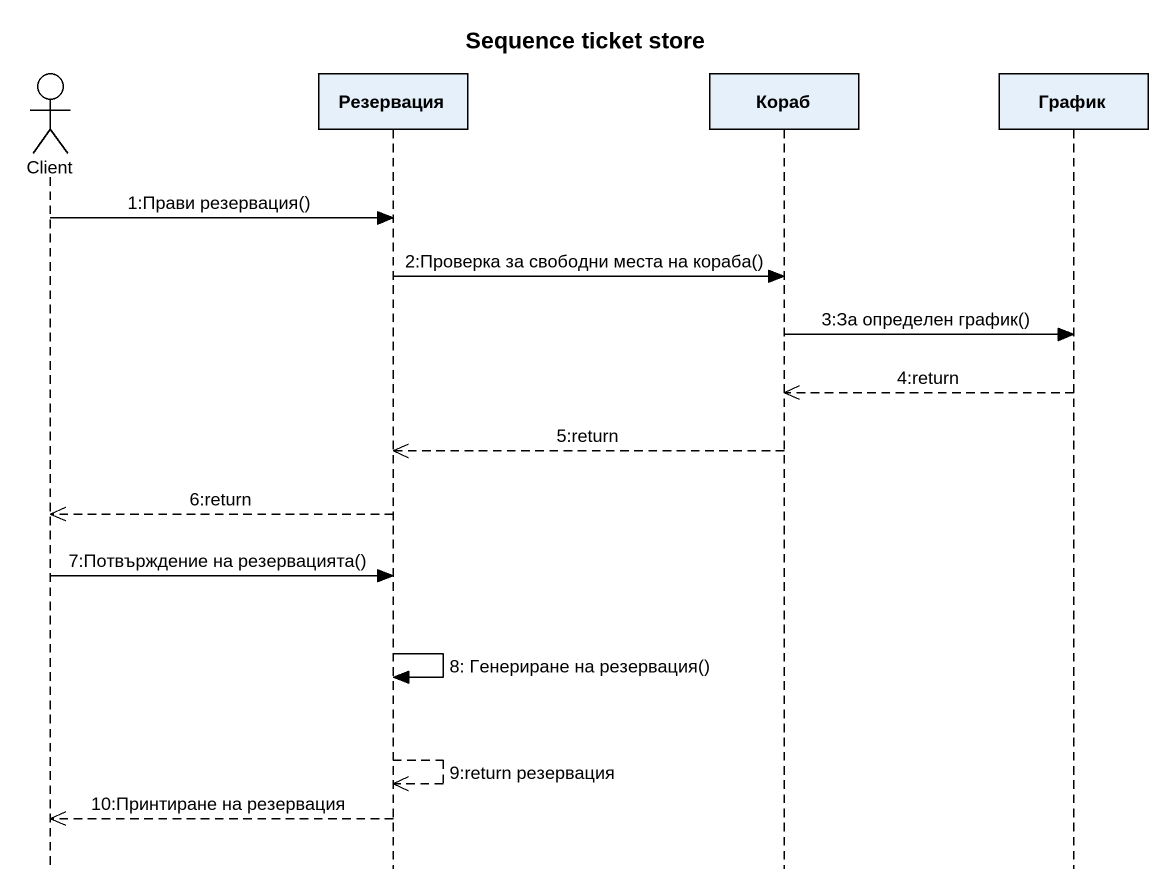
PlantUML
@startuml
title Sequence ticket store
hide footbox
actor Client
participant Резервация
participant Кораб
participant График

Client -> Резервация : 1:Прави резервация()
Резервация -> Кораб : 2:Проверка за свободни места на кораба()
Кораб -> График : 3:За определен график()
График -->> Кораб : 4:return
Кораб -->> Резервация : 5:return
Резервация -->> Client : 6:return
Client -> Резервация : 7:Потвърждение на резервацията()
Резервация -> Резервация : 8: Генериране на резервация()
Резервация -->> Резервация : 9:return резервация
Резервация -->> Client : 10:Принтиране на резервация
@enduml
